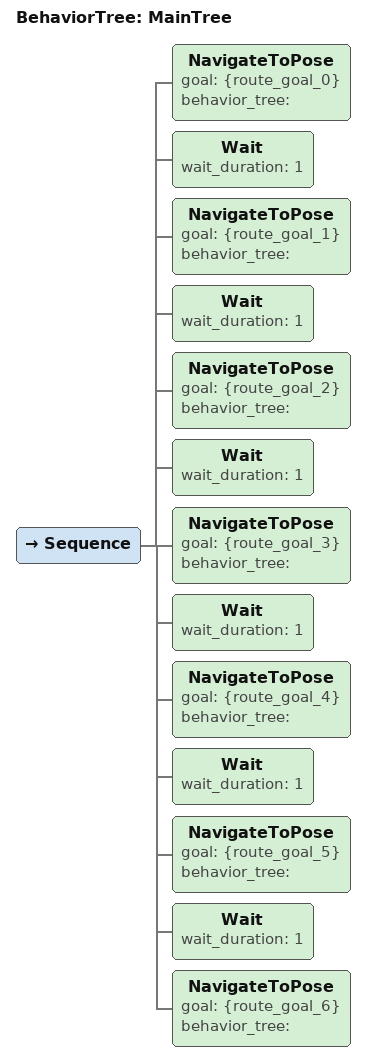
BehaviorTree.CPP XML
<?xml version="1.0" encoding="UTF-8"?>
<root BTCPP_format="3">
  <BehaviorTree ID="MainTree">
    <Sequence>
      <NavigateToPose goal="{route_goal_0}" behavior_tree=""/>
      <Wait wait_duration="1"/>
      <NavigateToPose goal="{route_goal_1}" behavior_tree=""/>
      <Wait wait_duration="1"/>
      <NavigateToPose goal="{route_goal_2}" behavior_tree=""/>
      <Wait wait_duration="1"/>
      <NavigateToPose goal="{route_goal_3}" behavior_tree=""/>
      <Wait wait_duration="1"/>
      <NavigateToPose goal="{route_goal_4}" behavior_tree=""/>
      <Wait wait_duration="1"/>
      <NavigateToPose goal="{route_goal_5}" behavior_tree=""/>
      <Wait wait_duration="1"/>
      <NavigateToPose goal="{route_goal_6}" behavior_tree=""/>
    </Sequence>
  </BehaviorTree>

</root>
